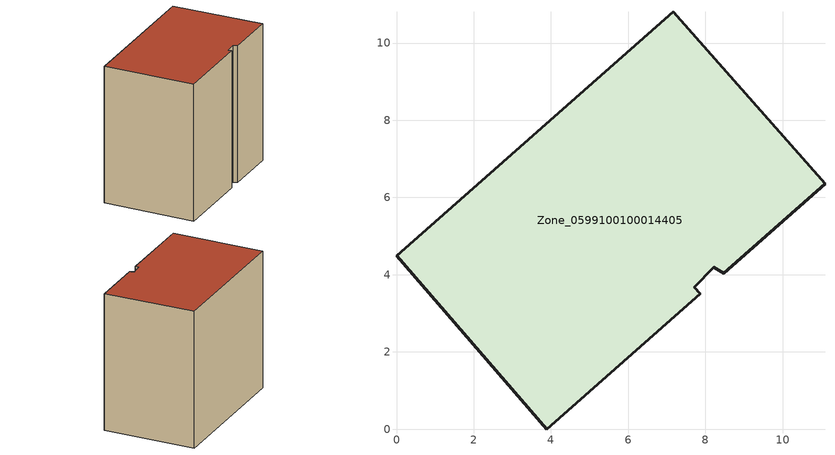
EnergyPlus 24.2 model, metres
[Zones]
Zone_0599100100014405
 floor ground (C_G): 0,4.5 7.16,10.81 11.1,6.35 8.48,4.04 8.22,4.19 7.71,3.68 7.87,3.5 3.9,0 z3.92
 wall outside (C_F): 7.71,3.68 8.22,4.19 8.48,4.04 11.1,6.35 7.16,10.81 0,4.5 3.9,0 7.87,3.5 7.71,3.68 z3.92:12.91
 roof outside (C_R): 3.9,0 7.87,3.5 7.71,3.68 8.22,4.19 8.48,4.04 11.1,6.35 7.16,10.81 0,4.5 z12.91
[BUILDING]
Pand.0599100100014405: North Axis=0; Terrain=City; Loads Convergence Tolerance Value=0.04; Temperature Convergence Tolerance Value=0.4; Solar Distribution=FullExterior; Maximum Number of Warmup Days=25; Minimum Number of Warmup Days=1
[Site:Location]
Rotterdam.The.Hague.AP_ZH_NLD Design_Conditions: Latitude=51.96; Longitude=4.45; Time Zone=1; Elevation=-4.5
[SITE:GROUNDTEMPERATURE:BUILDINGSURFACE]
18, 18, 18, 18, 18, 18, 18, 18, 18, 18, 18, 18
[MATERIAL] Thermal Absorptance=0.9; Solar Absorptance=0.7; Visible Absorptance=0.7
Name | Roughness | Thickness | Conductivity | Density | Specific Heat
G.TI.2015-2018 | MediumSmooth | 0.15 | 0.0428571 | 540 | 1210
F.TI.2015-2018 | Rough | 0.3 | 0.0666667 | 1920 | 840
R.TI.2015-2018 | MediumRough | 0.2 | 0.0333333 | 1500 | 1000
[CONSTRUCTION]
C_G: G.TI.2015-2018
C_F: F.TI.2015-2018
C_R: R.TI.2015-2018
[ZONE]
Zone_0599100100014405: Type=1; Multiplier=1; Ceiling Height=Autocalculate; Volume=Autocalculate; Floor Area=autocalculate; Part of Total Floor Area=Yes
[ZONEINFILTRATION:DESIGNFLOWRATE]
Infil_Zone_0599100100014405: Zone or ZoneList or Space or SpaceList=Zone_0599100100014405; Schedule=AlwaysOn; Design Flow Rate Calculation Method=Flow/Area; Flow Rate per Floor Area=0.0015; Constant Term Coefficient=1; Temperature Term Coefficient=0; Velocity Term Coefficient=0; Velocity Squared Term Coefficient=0
[HVACTEMPLATE:ZONE:IDEALLOADSAIRSYSTEM]
Zone_0599100100014405: Maximum Heating Supply Air Temperature=50; Minimum Cooling Supply Air Temperature=13; Maximum Heating Supply Air Humidity Ratio=0.0156; Minimum Cooling Supply Air Humidity Ratio=0.0077; Heating Limit=NoLimit; Cooling Limit=NoLimit; Dehumidification Control Type=ConstantSensibleHeatRatio; Cooling Sensible Heat Ratio=0.7; Dehumidification Setpoint=60; Humidification Control Type=None; Humidification Setpoint=30; Outdoor Air Method=None; Outdoor Air Flow Rate per Person=0.00944; Outdoor Air Flow Rate per Zone Floor Area=0; Outdoor Air Flow Rate per Zone=0; Demand Controlled Ventilation Type=None; Outdoor Air Economizer Type=NoEconomizer; Heat Recovery Type=None; Sensible Heat Recovery Effectiveness=0.7; Latent Heat Recovery Effectiveness=0.65
[ZONECONTROL:THERMOSTAT]
ThermostatControl_Zone_0599100100014405: Zone or ZoneList=Zone_0599100100014405; Control Type Schedule=DualSetpointControlType; Control 1=Thermostat_Zone_0599100100014405; Temperature Difference Between Cutout And Setpoint=0
[THERMOSTATSETPOINT:DUALSETPOINT]
Thermostat_Zone_0599100100014405: Heating Setpoint Temperature Schedule=HeatingSetpoint_Zone_0599100100014405; Cooling Setpoint Temperature Schedule=CoolingSetpoint_Zone_0599100100014405
[SCHEDULE:COMPACT]
HeatingSetpoint_Zone_0599100100014405: Through: 12/31, For: AllDays, Until: 24:00, 21
CoolingSetpoint_Zone_0599100100014405: Through: 12/31, For: AllDays, Until: 24:00, 24
DualSetpointControlType: Through: 12/31, For: AllDays, Until: 24:00, 4
AlwaysOn: Through: 12/31, For: AllDays, Until: 24:00, 1
